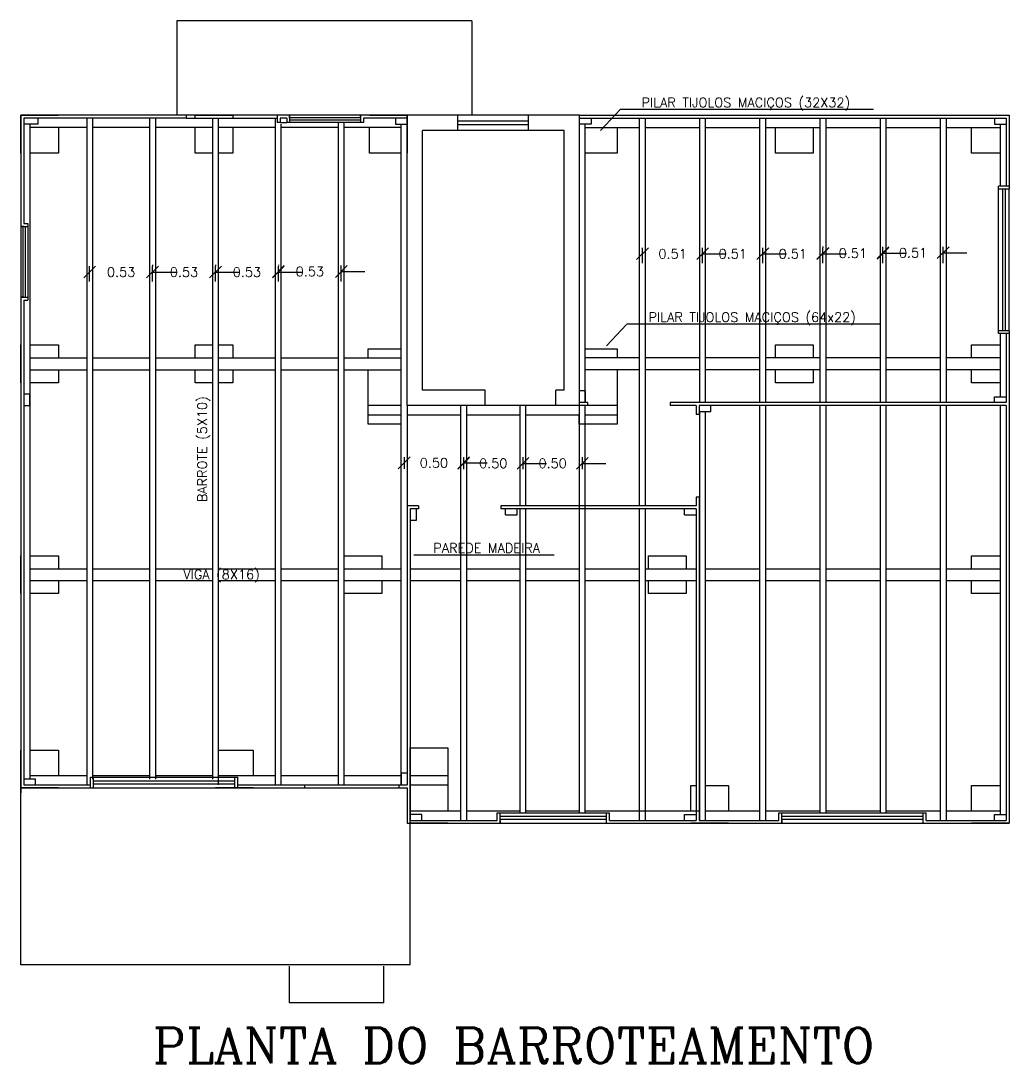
# Model space of a CAD drawing. Extents: x -7 to 226, y -20 to 32.
# Drawn here: x 98.26 to 106.63, y 11.66 to 20.5 of the extents above; entities that cross this region are included whole.
import ezdxf
from ezdxf.enums import TextEntityAlignment as Align

# ---------------------------------------------------------------- set-up
doc = ezdxf.new("R2010")
doc.units = 0
doc.header["$LTSCALE"] = 20
doc.layers.get('0').update_dxf_attribs({"linetype": 'CONTINUOUS'})
doc.layers.get('DEFPOINTS').update_dxf_attribs({"linetype": 'CONTINUOUS'})
for name, color, linetype in [('CONCRETO', 5, 'CONTINUOUS'), ('DIM', 244, 'CONTINUOUS'), ('JANELA', 5, 'CONTINUOUS'), ('MADEIRAME', 244, 'CONTINUOUS'), ('PAREDALV', 7, 'CONTINUOUS'), ('PAREDE', 250, 'CONTINUOUS'), ('PEN33', 7, 'CONTINUOUS'), ('TEXTO', 244, 'CONTINUOUS'), ('VISTAL', 30, 'CONTINUOUS'), ('VISTAP', 244, 'CONTINUOUS')]:
    doc.layers.add(name, color=color, linetype=linetype)
doc.styles.add('ROMANC', font='romanc.shx', dxfattribs={"height": 0.08})
doc.dimstyles.new('ROMANC', dxfattribs={"dimtxt": 0.1, "dimasz": 0.18, "dimexe": 0.05, "dimexo": 0.0625, "dimgap": 0.09, "dimtad": 0, "dimzin": 0, "dimtxsty": 'ROMANC', "dimblk1": 'NONE', "dimblk2": 'NONE', "dimsah": 1, "dimcen": 0.09, "dimclrd": 244, "dimclre": 244, "dimclrt": 244, "dimazin": 3, "dimtfac": 1, "dimtdec": 4, "dimtofl": 0, "dimtmove": 0, "dimatfit": 3, "dimtolj": 1, "dimtzin": 0})

# ---------------------------------------------------------------- blocks, each defined once
blk = doc.blocks.new('_OBLIQUE')
at = {"color": 0, "linetype": 'BYBLOCK'}
blk.add_line((-0.5, -0.5), (0.5, 0.5), dxfattribs=at)
blk = doc.blocks.new('*D164')
at = {"color": 244, "linetype": 'BYBLOCK'}
for p, q in [((98.8385, 18.2895), (98.8385, 18.418)), ((99.3719, 18.2895), (99.3719, 18.418)), ((98.8385, 18.368), (98.8385, 18.368)), ((99.3719, 18.368), (99.5719, 18.368))]:
    blk.add_line(p, q, dxfattribs=at)
at = {"layer": 'DEFPOINTS', "color": 0, "linetype": 'BYBLOCK'}
for p in [(99.3719, 18.368), (98.8385, 18.227), (99.3719, 18.227)]:
    blk.add_point(p, dxfattribs=at)
at = {"color": 244, "linetype": 'BYBLOCK', "xscale": 0.1, "yscale": 0.1, "zscale": 0.1}
blk.add_blockref('_OBLIQUE', (98.8385, 18.368), dxfattribs=at)
at = {"color": 244, "linetype": 'BYBLOCK', "xscale": 0.1, "yscale": 0.1, "zscale": 0.1, "rotation": 180}
blk.add_blockref('_OBLIQUE', (99.3719, 18.368), dxfattribs=at)
at = {"color": 244, "linetype": 'BYBLOCK', "insert": (99.1052, 18.368), "char_height": 0.08, "attachment_point": 5, "style": 'ROMANC'}
blk.add_mtext('\\A1;0.53', dxfattribs=at)
blk = doc.blocks.new('*D165')
at = {"color": 244, "linetype": 'BYBLOCK'}
for p, q in [((99.3719, 18.4305), (99.3719, 18.418)), ((99.9052, 18.2895), (99.9052, 18.418)), ((99.3719, 18.368), (99.3719, 18.368)), ((99.9052, 18.368), (100.1052, 18.368))]:
    blk.add_line(p, q, dxfattribs=at)
at = {"layer": 'DEFPOINTS', "color": 0, "linetype": 'BYBLOCK'}
for p in [(99.3719, 18.368), (99.9052, 18.368), (99.9052, 18.227)]:
    blk.add_point(p, dxfattribs=at)
at = {"color": 244, "linetype": 'BYBLOCK', "xscale": 0.1, "yscale": 0.1, "zscale": 0.1}
blk.add_blockref('_OBLIQUE', (99.3719, 18.368), dxfattribs=at)
at = {"color": 244, "linetype": 'BYBLOCK', "xscale": 0.1, "yscale": 0.1, "zscale": 0.1, "rotation": 180}
blk.add_blockref('_OBLIQUE', (99.9052, 18.368), dxfattribs=at)
at = {"color": 244, "linetype": 'BYBLOCK', "insert": (99.6385, 18.368), "char_height": 0.08, "attachment_point": 5, "style": 'ROMANC'}
blk.add_mtext('\\A1;0.53', dxfattribs=at)
blk = doc.blocks.new('*D166')
at = {"color": 244, "linetype": 'BYBLOCK'}
for p, q in [((99.9052, 18.4305), (99.9052, 18.418)), ((100.4385, 18.2895), (100.4385, 18.418)), ((99.9052, 18.368), (99.9052, 18.368)), ((100.4385, 18.368), (100.6385, 18.368))]:
    blk.add_line(p, q, dxfattribs=at)
at = {"layer": 'DEFPOINTS', "color": 0, "linetype": 'BYBLOCK'}
for p in [(99.9052, 18.368), (100.4385, 18.368), (100.4385, 18.227)]:
    blk.add_point(p, dxfattribs=at)
at = {"color": 244, "linetype": 'BYBLOCK', "xscale": 0.1, "yscale": 0.1, "zscale": 0.1}
blk.add_blockref('_OBLIQUE', (99.9052, 18.368), dxfattribs=at)
at = {"color": 244, "linetype": 'BYBLOCK', "xscale": 0.1, "yscale": 0.1, "zscale": 0.1, "rotation": 180}
blk.add_blockref('_OBLIQUE', (100.4385, 18.368), dxfattribs=at)
at = {"color": 244, "linetype": 'BYBLOCK', "insert": (100.1719, 18.368), "char_height": 0.08, "attachment_point": 5, "style": 'ROMANC'}
blk.add_mtext('\\A1;0.53', dxfattribs=at)
blk = doc.blocks.new('*D167')
at = {"color": 244, "linetype": 'BYBLOCK'}
for p, q in [((100.4385, 18.4305), (100.4385, 18.423)), ((100.4385, 18.373), (100.4385, 18.373)), ((100.9719, 18.2895), (100.9719, 18.423)), ((100.9719, 18.373), (101.1719, 18.373))]:
    blk.add_line(p, q, dxfattribs=at)
at = {"layer": 'DEFPOINTS', "color": 0, "linetype": 'BYBLOCK'}
for p in [(100.9719, 18.373), (100.4385, 18.368), (100.9719, 18.227)]:
    blk.add_point(p, dxfattribs=at)
at = {"color": 244, "linetype": 'BYBLOCK', "xscale": 0.1, "yscale": 0.1, "zscale": 0.1}
blk.add_blockref('_OBLIQUE', (100.4385, 18.373), dxfattribs=at)
at = {"color": 244, "linetype": 'BYBLOCK', "xscale": 0.1, "yscale": 0.1, "zscale": 0.1, "rotation": 180}
blk.add_blockref('_OBLIQUE', (100.9719, 18.373), dxfattribs=at)
at = {"color": 244, "linetype": 'BYBLOCK', "insert": (100.7052, 18.373), "char_height": 0.08, "attachment_point": 5, "style": 'ROMANC'}
blk.add_mtext('\\A1;0.53', dxfattribs=at)
blk = doc.blocks.new('*D168')
at = {"color": 244, "linetype": 'BYBLOCK'}
for p, q in [((101.5052, 16.8003), (101.5052, 16.7019)), ((102.0085, 16.8003), (102.0085, 16.7019)), ((101.5052, 16.7519), (101.5052, 16.7519)), ((102.0085, 16.7519), (102.2085, 16.7519))]:
    blk.add_line(p, q, dxfattribs=at)
at = {"layer": 'DEFPOINTS', "color": 0, "linetype": 'BYBLOCK'}
for p in [(101.5052, 16.8628), (102.0085, 16.8628), (102.0085, 16.7519)]:
    blk.add_point(p, dxfattribs=at)
at = {"color": 244, "linetype": 'BYBLOCK', "xscale": 0.1, "yscale": 0.1, "zscale": 0.1}
blk.add_blockref('_OBLIQUE', (101.5052, 16.7519), dxfattribs=at)
at = {"color": 244, "linetype": 'BYBLOCK', "xscale": 0.1, "yscale": 0.1, "zscale": 0.1, "rotation": 180}
blk.add_blockref('_OBLIQUE', (102.0085, 16.7519), dxfattribs=at)
at = {"color": 244, "linetype": 'BYBLOCK', "insert": (101.7569, 16.7519), "char_height": 0.08, "attachment_point": 5, "style": 'ROMANC'}
blk.add_mtext('\\A1;0.50', dxfattribs=at)
blk = doc.blocks.new('*D169')
at = {"color": 244, "linetype": 'BYBLOCK'}
for p, q in [((102.0085, 16.8003), (102.0085, 16.6972)), ((102.5119, 16.8003), (102.5119, 16.6972)), ((102.0085, 16.7472), (102.0085, 16.7472)), ((102.5119, 16.7472), (102.7119, 16.7472))]:
    blk.add_line(p, q, dxfattribs=at)
at = {"layer": 'DEFPOINTS', "color": 0, "linetype": 'BYBLOCK'}
for p in [(102.0085, 16.8628), (102.5119, 16.8628), (102.5119, 16.7472)]:
    blk.add_point(p, dxfattribs=at)
at = {"color": 244, "linetype": 'BYBLOCK', "xscale": 0.1, "yscale": 0.1, "zscale": 0.1}
blk.add_blockref('_OBLIQUE', (102.0085, 16.7472), dxfattribs=at)
at = {"color": 244, "linetype": 'BYBLOCK', "xscale": 0.1, "yscale": 0.1, "zscale": 0.1, "rotation": 180}
blk.add_blockref('_OBLIQUE', (102.5119, 16.7472), dxfattribs=at)
at = {"color": 244, "linetype": 'BYBLOCK', "insert": (102.2602, 16.7472), "char_height": 0.08, "attachment_point": 5, "style": 'ROMANC'}
blk.add_mtext('\\A1;0.50', dxfattribs=at)
blk = doc.blocks.new('*D170')
at = {"color": 244, "linetype": 'BYBLOCK'}
for p, q in [((102.5119, 16.8003), (102.5119, 16.6972)), ((103.0152, 16.8003), (103.0152, 16.6972)), ((102.5119, 16.7472), (102.5119, 16.7472)), ((103.0152, 16.7472), (103.2152, 16.7472))]:
    blk.add_line(p, q, dxfattribs=at)
at = {"layer": 'DEFPOINTS', "color": 0, "linetype": 'BYBLOCK'}
for p in [(102.5119, 16.8628), (103.0152, 16.8628), (103.0152, 16.7472)]:
    blk.add_point(p, dxfattribs=at)
at = {"color": 244, "linetype": 'BYBLOCK', "xscale": 0.1, "yscale": 0.1, "zscale": 0.1}
blk.add_blockref('_OBLIQUE', (102.5119, 16.7472), dxfattribs=at)
at = {"color": 244, "linetype": 'BYBLOCK', "xscale": 0.1, "yscale": 0.1, "zscale": 0.1, "rotation": 180}
blk.add_blockref('_OBLIQUE', (103.0152, 16.7472), dxfattribs=at)
at = {"color": 244, "linetype": 'BYBLOCK', "insert": (102.7636, 16.7472), "char_height": 0.08, "attachment_point": 5, "style": 'ROMANC'}
blk.add_mtext('\\A1;0.50', dxfattribs=at)
blk = doc.blocks.new('*D171')
at = {"color": 244, "linetype": 'BYBLOCK'}
for p, q in [((103.5252, 18.4441), (103.5252, 18.5732)), ((104.0352, 18.4441), (104.0352, 18.5732)), ((103.5252, 18.5232), (103.5252, 18.5232)), ((104.0352, 18.5232), (104.2352, 18.5232))]:
    blk.add_line(p, q, dxfattribs=at)
at = {"layer": 'DEFPOINTS', "color": 0, "linetype": 'BYBLOCK'}
for p in [(104.0352, 18.5232), (103.5252, 18.3816), (104.0352, 18.3816)]:
    blk.add_point(p, dxfattribs=at)
at = {"color": 244, "linetype": 'BYBLOCK', "xscale": 0.1, "yscale": 0.1, "zscale": 0.1}
blk.add_blockref('_OBLIQUE', (103.5252, 18.5232), dxfattribs=at)
at = {"color": 244, "linetype": 'BYBLOCK', "xscale": 0.1, "yscale": 0.1, "zscale": 0.1, "rotation": 180}
blk.add_blockref('_OBLIQUE', (104.0352, 18.5232), dxfattribs=at)
at = {"color": 244, "linetype": 'BYBLOCK', "insert": (103.7802, 18.5232), "char_height": 0.08, "attachment_point": 5, "style": 'ROMANC'}
blk.add_mtext('\\A1;0.51', dxfattribs=at)
blk = doc.blocks.new('*D172')
at = {"color": 244, "linetype": 'BYBLOCK'}
for p, q in [((104.0352, 18.4441), (104.0352, 18.5732)), ((104.5452, 18.4441), (104.5452, 18.5732)), ((104.0352, 18.5232), (104.0352, 18.5232)), ((104.5452, 18.5232), (104.7452, 18.5232))]:
    blk.add_line(p, q, dxfattribs=at)
at = {"layer": 'DEFPOINTS', "color": 0, "linetype": 'BYBLOCK'}
for p in [(104.5452, 18.5232), (104.0352, 18.3816), (104.5452, 18.3816)]:
    blk.add_point(p, dxfattribs=at)
at = {"color": 244, "linetype": 'BYBLOCK', "xscale": 0.1, "yscale": 0.1, "zscale": 0.1}
blk.add_blockref('_OBLIQUE', (104.0352, 18.5232), dxfattribs=at)
at = {"color": 244, "linetype": 'BYBLOCK', "xscale": 0.1, "yscale": 0.1, "zscale": 0.1, "rotation": 180}
blk.add_blockref('_OBLIQUE', (104.5452, 18.5232), dxfattribs=at)
at = {"color": 244, "linetype": 'BYBLOCK', "insert": (104.2902, 18.5232), "char_height": 0.08, "attachment_point": 5, "style": 'ROMANC'}
blk.add_mtext('\\A1;0.51', dxfattribs=at)
blk = doc.blocks.new('*D173')
at = {"color": 244, "linetype": 'BYBLOCK'}
for p, q in [((104.5452, 18.4441), (104.5452, 18.5732)), ((105.0537, 18.4441), (105.0537, 18.5732)), ((104.5452, 18.5232), (104.5452, 18.5232)), ((105.0537, 18.5232), (105.2537, 18.5232))]:
    blk.add_line(p, q, dxfattribs=at)
at = {"layer": 'DEFPOINTS', "color": 0, "linetype": 'BYBLOCK'}
for p in [(105.0537, 18.5232), (104.5452, 18.3816), (105.0537, 18.3816)]:
    blk.add_point(p, dxfattribs=at)
at = {"color": 244, "linetype": 'BYBLOCK', "xscale": 0.1, "yscale": 0.1, "zscale": 0.1}
blk.add_blockref('_OBLIQUE', (104.5452, 18.5232), dxfattribs=at)
at = {"color": 244, "linetype": 'BYBLOCK', "xscale": 0.1, "yscale": 0.1, "zscale": 0.1, "rotation": 180}
blk.add_blockref('_OBLIQUE', (105.0537, 18.5232), dxfattribs=at)
at = {"color": 244, "linetype": 'BYBLOCK', "insert": (104.7994, 18.5232), "char_height": 0.08, "attachment_point": 5, "style": 'ROMANC'}
blk.add_mtext('\\A1;0.51', dxfattribs=at)
blk = doc.blocks.new('*D174')
at = {"color": 244, "linetype": 'BYBLOCK'}
for p, q in [((105.0537, 18.5857), (105.0537, 18.5774)), ((105.5637, 18.4441), (105.5637, 18.5774)), ((105.0537, 18.5274), (105.0537, 18.5274)), ((105.5637, 18.5274), (105.7637, 18.5274))]:
    blk.add_line(p, q, dxfattribs=at)
at = {"layer": 'DEFPOINTS', "color": 0, "linetype": 'BYBLOCK'}
for p in [(105.0537, 18.5232), (105.5637, 18.5274), (105.5637, 18.3816)]:
    blk.add_point(p, dxfattribs=at)
at = {"color": 244, "linetype": 'BYBLOCK', "xscale": 0.1, "yscale": 0.1, "zscale": 0.1}
blk.add_blockref('_OBLIQUE', (105.0537, 18.5274), dxfattribs=at)
at = {"color": 244, "linetype": 'BYBLOCK', "xscale": 0.1, "yscale": 0.1, "zscale": 0.1, "rotation": 180}
blk.add_blockref('_OBLIQUE', (105.5637, 18.5274), dxfattribs=at)
at = {"color": 244, "linetype": 'BYBLOCK', "insert": (105.3087, 18.5274), "char_height": 0.08, "attachment_point": 5, "style": 'ROMANC'}
blk.add_mtext('\\A1;0.51', dxfattribs=at)
blk = doc.blocks.new('*D175')
at = {"color": 244, "linetype": 'BYBLOCK'}
for p, q in [((105.5637, 18.4441), (105.5637, 18.5816)), ((106.0737, 18.4441), (106.0737, 18.5816)), ((105.5637, 18.5316), (105.5637, 18.5316)), ((106.0737, 18.5316), (106.2737, 18.5316))]:
    blk.add_line(p, q, dxfattribs=at)
at = {"layer": 'DEFPOINTS', "color": 0, "linetype": 'BYBLOCK'}
for p in [(106.0737, 18.5316), (105.5637, 18.3816), (106.0737, 18.3816)]:
    blk.add_point(p, dxfattribs=at)
at = {"color": 244, "linetype": 'BYBLOCK', "xscale": 0.1, "yscale": 0.1, "zscale": 0.1}
blk.add_blockref('_OBLIQUE', (105.5637, 18.5316), dxfattribs=at)
at = {"color": 244, "linetype": 'BYBLOCK', "xscale": 0.1, "yscale": 0.1, "zscale": 0.1, "rotation": 180}
blk.add_blockref('_OBLIQUE', (106.0737, 18.5316), dxfattribs=at)
at = {"color": 244, "linetype": 'BYBLOCK', "insert": (105.8187, 18.5316), "char_height": 0.08, "attachment_point": 5, "style": 'ROMANC'}
blk.add_mtext('\\A1;0.51', dxfattribs=at)

msp = doc.modelspace()

# ---------------------------------------------------------------- linework, layer by layer
at = {"layer": 'CONCRETO', "color": 1, "linetype": 'CONTINUOUS'}
for p, q in [((99.6577, 19.6718), (100.4277, 19.6718)), ((98.3302, 17.6402), (98.8135, 17.6402)), ((98.8635, 17.6402), (99.3469, 17.6402)), ((99.3969, 17.6402), (99.8802, 17.6402)), ((99.9302, 17.6402), (100.4135, 17.6402)), ((100.4635, 17.6402), (100.9469, 17.6402)), ((100.9969, 17.6402), (101.4802, 17.6402)), ((103.5002, 17.6402), (103.0402, 17.6402)), ((104.0102, 17.6402), (103.5502, 17.6402)), ((104.5202, 17.6402), (104.0602, 17.6402)), ((105.0287, 17.6402), (104.5702, 17.6402)), ((105.5387, 17.6402), (105.0787, 17.6402)), ((106.0487, 17.6402), (105.5887, 17.6402)), ((106.5587, 17.6402), (106.0987, 17.6402)), ((98.3302, 17.5402), (98.8135, 17.5402)), ((98.8635, 17.5402), (99.3469, 17.5402)), ((99.3969, 17.5402), (99.8802, 17.5402)), ((99.9302, 17.5402), (100.4135, 17.5402)), ((100.4635, 17.5402), (100.9469, 17.5402)), ((100.9969, 17.5402), (101.4802, 17.5402)), ((103.5002, 17.5402), (103.0402, 17.5402)), ((104.0102, 17.5402), (103.5502, 17.5402)), ((104.5202, 17.5402), (104.0602, 17.5402)), ((105.0287, 17.5402), (104.5702, 17.5402)), ((105.5387, 17.5402), (105.0787, 17.5402)), ((106.0487, 17.5402), (105.5887, 17.5402)), ((106.5587, 17.5402), (106.0987, 17.5402)), ((101.4802, 17.2368), (101.1993, 17.2368)), ((103.3094, 17.2368), (101.5302, 17.2368)), ((101.4802, 17.1568), (101.1993, 17.1568)), ((101.9835, 17.1568), (101.5302, 17.1568)), ((102.4869, 17.1568), (102.0335, 17.1568)), ((102.9902, 17.1568), (102.5369, 17.1568)), ((103.3094, 17.1568), (103.0402, 17.1568)), ((98.2552, 15.6436), (98.2552, 15.9636)), ((98.3302, 15.9636), (98.5752, 15.9636)), ((98.5752, 15.9636), (98.5752, 15.8536)), ((100.9952, 15.9636), (101.3152, 15.9636)), ((100.9952, 15.8536), (100.9952, 15.9636)), ((101.3152, 15.9636), (101.3152, 15.8536)), ((103.5752, 15.9636), (103.8952, 15.9636)), ((103.5752, 15.8536), (103.5752, 15.9636)), ((103.8952, 15.9636), (103.8952, 15.8536)), ((98.3302, 15.8536), (98.8135, 15.8536)), ((98.8635, 15.8536), (99.3469, 15.8536)), ((99.3969, 15.8536), (99.8802, 15.8536)), ((99.9302, 15.8536), (100.4135, 15.8536)), ((100.4635, 15.8536), (100.9469, 15.8536)), ((100.9952, 15.8536), (101.4802, 15.8536)), ((101.5552, 15.8536), (101.9835, 15.8536)), ((102.0335, 15.8536), (102.4869, 15.8536)), ((102.5369, 15.8536), (102.9902, 15.8536)), ((103.0402, 15.8536), (103.5002, 15.8536)), ((103.5502, 15.8536), (103.9802, 15.8536)), ((104.0052, 15.8536), (104.0102, 15.8536)), ((104.0602, 15.8536), (104.5202, 15.8536)), ((104.5702, 15.8536), (105.0287, 15.8536)), ((105.0787, 15.8536), (105.5387, 15.8536)), ((105.5887, 15.8536), (106.0487, 15.8536)), ((106.0987, 15.8536), (106.5587, 15.8536)), ((98.3302, 15.7536), (98.8135, 15.7536)), ((98.5752, 15.7536), (98.5752, 15.6436)), ((98.8635, 15.7536), (99.3469, 15.7536)), ((99.3969, 15.7536), (99.8802, 15.7536)), ((99.9302, 15.7536), (100.4135, 15.7536)), ((100.4635, 15.7536), (100.9469, 15.7536)), ((100.9952, 15.6436), (100.9952, 15.7536)), ((100.9952, 15.7536), (101.4802, 15.7536)), ((101.3152, 15.7536), (101.3152, 15.6436)), ((101.5552, 15.7536), (101.9835, 15.7536)), ((102.0335, 15.7536), (102.4869, 15.7536)), ((102.5369, 15.7536), (102.9902, 15.7536)), ((103.0402, 15.7536), (103.5002, 15.7536)), ((103.5502, 15.7536), (103.9802, 15.7536)), ((103.5752, 15.6436), (103.5752, 15.7536)), ((103.8952, 15.7536), (103.8952, 15.6436)), ((104.0052, 15.7536), (104.0102, 15.7536)), ((104.0602, 15.7536), (104.5202, 15.7536)), ((104.5702, 15.7536), (105.0287, 15.7536)), ((105.0787, 15.7536), (105.5387, 15.7536)), ((105.5887, 15.7536), (106.0487, 15.7536)), ((106.0987, 15.7536), (106.5587, 15.7536)), ((98.5752, 15.6436), (98.3302, 15.6436)), ((101.3152, 15.6436), (100.9952, 15.6436)), ((103.8952, 15.6436), (103.5752, 15.6436)), ((100.6602, 14.0218), (101.4602, 14.0218)), ((101.5552, 14.0218), (101.8752, 14.0218))]:
    msp.add_line(p, q, dxfattribs=at)
at = {"layer": 'CONCRETO', "color": 250, "linetype": 'CONTINUOUS'}
for p, q in [((103.0402, 17.3618), (102.9902, 17.3618)), ((102.3636, 16.3118), (102.3636, 16.3618)), ((102.4636, 16.3118), (102.4636, 16.3618)), ((103.8802, 16.3118), (103.8802, 16.3618))]:
    msp.add_line(p, q, dxfattribs=at)
at = {"layer": 'CONCRETO', "color": 244, "linetype": 'CONTINUOUS'}
for p, q in [((101.5302, 17.2368), (101.5302, 16.3868)), ((101.9835, 17.2368), (101.9835, 13.7218)), ((102.0335, 17.2368), (102.0335, 13.7218))]:
    msp.add_line(p, q, dxfattribs=at)
at = {"layer": 'CONCRETO', "color": 1, "linetype": 'CONTINUOUS'}
for points in [[(98.2552, 19.3768), (98.2552, 19.6968), (98.5752, 19.6968)], [(99.7327, 19.6718), (99.7327, 19.6968), (100.0527, 19.6968), (100.0527, 19.6718)], [(101.2102, 19.6968), (101.5302, 19.6968), (101.5302, 19.3768)], [(102.9902, 19.3768), (102.9902, 19.6968), (103.3102, 19.6968)], [(104.6519, 19.6968), (104.9719, 19.6968)], [(106.3137, 19.6968), (106.6337, 19.6968), (106.6337, 19.3768)], [(98.5752, 19.5918), (98.5752, 19.3768), (98.3302, 19.3768)], [(99.7327, 19.3768), (99.7327, 19.5918)], [(100.0527, 19.5918), (100.0527, 19.3768), (99.9302, 19.3768)], [(101.2102, 19.3768), (101.2102, 19.5918)], [(103.3102, 19.5918), (103.3102, 19.3768), (103.0402, 19.3768)], [(104.6519, 19.3768), (104.6519, 19.5918)], [(104.9719, 19.5918), (104.9719, 19.3768), (104.6519, 19.3768)], [(106.3137, 19.3768), (106.3137, 19.5918)], [(99.8802, 19.3768), (99.7327, 19.3768)], [(101.4802, 19.3768), (101.2102, 19.3768)], [(106.5587, 19.3768), (106.3137, 19.3768)], [(98.2552, 17.4302), (98.2552, 17.7502)], [(98.3302, 17.7502), (98.5752, 17.7502), (98.5752, 17.6402)], [(99.7327, 17.6402), (99.7327, 17.7502), (99.8802, 17.7502)], [(99.9302, 17.7502), (100.0527, 17.7502), (100.0527, 17.6402)], [(101.1993, 17.6402), (101.1993, 17.7182), (101.4802, 17.7182)], [(103.0402, 17.7182), (103.3094, 17.7182), (103.3094, 17.6402)], [(104.6515, 17.6402), (104.6515, 17.7502), (104.9715, 17.7502), (104.9715, 17.6402)], [(106.3137, 17.6402), (106.3137, 17.7502), (106.5587, 17.7502)], [(106.6337, 17.7502), (106.6337, 17.4302)], [(98.5752, 17.5402), (98.5752, 17.4302), (98.3302, 17.4302)], [(99.7327, 17.4302), (99.7327, 17.5402)], [(100.0527, 17.5402), (100.0527, 17.4302), (99.9302, 17.4302)], [(101.4802, 17.0782), (101.1993, 17.0782), (101.1993, 17.5402)], [(103.3094, 17.5402), (103.3094, 17.0782)], [(104.6515, 17.4302), (104.6515, 17.5402)], [(104.9715, 17.5402), (104.9715, 17.4302), (104.6515, 17.4302)], [(106.3137, 17.4302), (106.3137, 17.5402)], [(99.8802, 17.4302), (99.7327, 17.4302)], [(106.5587, 17.4302), (106.3137, 17.4302)], [(103.3094, 17.0782), (102.9894, 17.0782), (102.9894, 17.1568)], [(106.3137, 15.8536), (106.3137, 15.9636), (106.5587, 15.9636)], [(106.6337, 15.9636), (106.6337, 15.6436)], [(106.3137, 15.6436), (106.3137, 15.7536)], [(106.5587, 15.6436), (106.3137, 15.6436)], [(98.2552, 13.9968), (98.2552, 14.3168)], [(98.3302, 14.3168), (98.5752, 14.3168), (98.5752, 14.1018)], [(99.9302, 14.3168), (100.2252, 14.3168), (100.2252, 14.1018)], [(101.5552, 13.7218), (101.5552, 14.3368), (101.8752, 14.3368), (101.8752, 13.8018)], [(98.5752, 13.9968), (98.2552, 13.9968)], [(100.2252, 13.9968), (99.9052, 13.9968)], [(103.9344, 13.8018), (103.9344, 14.0168), (103.9802, 14.0168)], [(104.0052, 14.0168), (104.0102, 14.0168)], [(104.0602, 14.0168), (104.2544, 14.0168), (104.2544, 13.8018)], [(106.6337, 14.0168), (106.6337, 13.6968), (106.3137, 13.6968)], [(106.3137, 13.8018), (106.3137, 14.0168), (106.5587, 14.0168)], [(101.8752, 13.6968), (101.5552, 13.6968)], [(103.9344, 13.6968)], [(104.2544, 13.6968), (103.9344, 13.6968)]]:
    msp.add_lwpolyline(points, dxfattribs=at)
at = {"layer": 'DIM', "color": 244, "linetype": 'CONTINUOUS'}
msp.add_line((100.4527, 19.6368), (100.5088, 19.6368), dxfattribs=at)
at = {"layer": 'JANELA', "color": 244}
for p, q in [((102.5602, 19.6968), (101.9602, 19.6968)), ((102.5602, 19.5668), (101.9602, 19.5668))]:
    msp.add_line(p, q, dxfattribs=at)
at = {"layer": 'JANELA', "color": 1}
for p, q in [((100.5338, 19.6767), (101.1338, 19.6767)), ((100.5338, 19.6567), (101.1338, 19.6567)), ((102.5602, 19.6468), (101.9602, 19.6468)), ((102.5602, 19.6168), (101.9602, 19.6168)), ((106.5762, 19.0714), (106.5762, 17.8714)), ((106.6012, 19.0714), (106.6012, 17.8714)), ((98.2753, 18.1552), (98.2753, 18.7552)), ((98.2953, 18.1552), (98.2953, 18.7552)), ((100.07, 14.0543), (98.87, 14.0543)), ((100.07, 14.0293), (98.87, 14.0293)), ((103.2193, 13.7543), (102.3193, 13.7543)), ((103.2193, 13.7293), (102.3193, 13.7293)), ((105.9048, 13.7543), (104.7074, 13.7543)), ((105.9048, 13.7293), (104.7074, 13.7293))]:
    msp.add_line(p, q, dxfattribs=at)
at = {"layer": 'MADEIRAME', "color": 30, "linetype": 'CONTINUOUS'}
for p, q in [((103.3386, 19.7471), (105.4832, 19.7471)), ((103.3927, 17.9283), (105.5373, 17.9283)), ((101.5881, 15.9729), (102.7773, 15.9729))]:
    msp.add_line(p, q, dxfattribs=at)
at = {"layer": 'PAREDALV'}
for p, q in [((101.5302, 17.2368), (101.5302, 19.6968)), ((101.9602, 19.6968), (101.5302, 19.6968)), ((101.9602, 19.5668), (101.9602, 19.6968)), ((102.5602, 19.5668), (102.5602, 19.6968)), ((102.9902, 19.6968), (102.5602, 19.6968)), ((102.9902, 17.2368), (102.9902, 19.6968)), ((101.6602, 17.3668), (101.6602, 19.5668)), ((101.9602, 19.5668), (101.6602, 19.5668)), ((102.8602, 19.5668), (102.5602, 19.5668)), ((102.8602, 17.3668), (102.8602, 19.5668)), ((102.1902, 17.3668), (101.6602, 17.3668)), ((102.1902, 17.2368), (102.1902, 17.3668)), ((102.7902, 17.2368), (102.7902, 17.3668)), ((102.8602, 17.3668), (102.7902, 17.3668)), ((102.1902, 17.2368), (101.5302, 17.2368)), ((102.9902, 17.2368), (102.7902, 17.2368))]:
    msp.add_line(p, q, dxfattribs=at)
at = {"layer": 'PAREDALV', "color": 244}
for p, q in [((99.9302, 14.0218), (99.9302, 19.6718)), ((100.4135, 14.0218), (100.4135, 19.6718)), ((100.4635, 14.0218), (100.4635, 19.6218)), ((100.9469, 14.0218), (100.9469, 19.6368)), ((100.9969, 14.0218), (100.9969, 19.6368)), ((101.4802, 14.0218), (101.4802, 19.6218)), ((103.0402, 17.2618), (103.0402, 19.6218)), ((103.5002, 16.3868), (103.5002, 19.6718)), ((103.5502, 16.3868), (103.5502, 19.6718)), ((104.0102, 17.2618), (104.0102, 19.6718)), ((104.0602, 17.2618), (104.0602, 19.6718)), ((104.5202, 17.2618), (104.5202, 19.6718)), ((104.5702, 17.2618), (104.5702, 19.6718)), ((102.4869, 16.3868), (102.4869, 17.2368)), ((102.5369, 16.3868), (102.5369, 17.2368)), ((102.9902, 13.7868), (102.9902, 17.2368)), ((103.0402, 13.7868), (103.0402, 17.2368)), ((104.5202, 13.7218), (104.5202, 17.2368)), ((104.5702, 13.7218), (104.5702, 17.2368)), ((104.0102, 13.7218), (104.0102, 17.1868)), ((104.0602, 13.7218), (104.0602, 17.1868)), ((102.4869, 13.7868), (102.4869, 16.3618)), ((102.5369, 13.7868), (102.5369, 16.3618)), ((103.5002, 13.7218), (103.5002, 16.3618)), ((103.5502, 13.7218), (103.5502, 16.3618))]:
    msp.add_line(p, q, dxfattribs=at)
at = {"layer": 'PAREDE'}
for p, q in [((99.6577, 19.6968), (98.2552, 19.6968)), ((98.2552, 19.6968), (98.2552, 18.7552)), ((99.6577, 19.6968), (99.6577, 19.6718)), ((100.5338, 19.6968), (100.4277, 19.6968)), ((100.4277, 19.6968), (100.4277, 19.6368)), ((101.5302, 19.6968), (101.1338, 19.6968)), ((102.9902, 19.6968), (106.6337, 19.6968)), ((106.6337, 19.6968), (106.6337, 19.0714)), ((99.6577, 19.6718), (98.2802, 19.6718)), ((98.2802, 19.6718), (98.2802, 18.7802)), ((100.4527, 19.6368), (100.4277, 19.6368)), ((100.4527, 19.6718), (100.4527, 19.6368)), ((100.5088, 19.6718), (100.4527, 19.6718)), ((100.5338, 19.6368), (100.5088, 19.6368)), ((101.1588, 19.6368), (101.1338, 19.6368)), ((101.5302, 19.6718), (101.1588, 19.6718)), ((102.9902, 19.6718), (106.6087, 19.6718)), ((106.6087, 19.6718), (106.6087, 19.0964)), ((106.5437, 19.0714), (106.5437, 19.0964)), ((98.3152, 18.7802), (98.3152, 18.7552)), ((98.2552, 18.1552), (98.2552, 13.9555)), ((98.2802, 18.1302), (98.2802, 16.3968)), ((98.3152, 18.1552), (98.3152, 18.1302)), ((106.5437, 17.8464), (106.5437, 17.8714)), ((106.6087, 17.8464), (106.6087, 17.2618)), ((106.6337, 17.8714), (106.6337, 13.6968)), ((103.9802, 17.2368), (103.9802, 17.1618)), ((104.0052, 17.2368), (104.0052, 17.1618)), ((106.6087, 17.2368), (106.6087, 13.7218)), ((103.9802, 16.4618), (103.9802, 16.3868)), ((104.0052, 16.4618), (104.0052, 13.7218)), ((98.2802, 16.3968), (98.2802, 14.0218)), ((101.5302, 16.3868), (101.5302, 14.0218)), ((101.5552, 16.3618), (101.5552, 13.7218)), ((101.6252, 16.3868), (101.6252, 16.3618)), ((103.9802, 16.3618), (103.9802, 13.7218)), ((98.845, 14.0868), (98.87, 14.0868)), ((100.07, 14.0868), (100.095, 14.0868)), ((98.2552, 13.9968), (98.87, 13.9968)), ((98.2802, 14.0218), (98.845, 14.0218)), ((99.1552, 13.9968), (100.6602, 13.9968)), ((100.095, 14.0218), (100.6602, 14.0218)), ((100.6602, 14.0218), (100.6602, 13.9968)), ((101.4602, 14.0218), (101.5302, 14.0218)), ((101.4602, 14.0218), (101.4602, 13.9968)), ((101.4602, 13.9968), (101.5302, 13.9968)), ((101.5302, 13.9968), (101.5302, 13.6968)), ((102.2943, 13.7868), (102.3193, 13.7868)), ((103.2193, 13.7868), (103.2443, 13.7868)), ((104.6824, 13.7868), (104.7074, 13.7868)), ((105.9048, 13.7868), (105.9298, 13.7868)), ((101.5302, 13.6968), (102.3193, 13.6968)), ((101.5552, 13.7218), (102.2943, 13.7218)), ((102.3193, 13.7218), (102.3193, 13.6968)), ((103.2193, 13.6968), (104.7074, 13.6968)), ((103.2443, 13.7218), (103.9802, 13.7218)), ((104.0052, 13.7218), (104.6824, 13.7218)), ((104.7074, 13.7218), (104.7074, 13.6968)), ((105.9048, 13.6968), (106.6337, 13.6968)), ((105.9298, 13.7218), (106.6087, 13.7218))]:
    msp.add_line(p, q, dxfattribs=at)
at = {"layer": 'PAREDE', "color": 250}
for p, q in [((100.5338, 19.6718), (100.5338, 19.6968)), ((100.5338, 19.6968), (100.5338, 19.6368)), ((100.5338, 19.6968), (100.5338, 19.6718)), ((101.1338, 19.6968), (101.1338, 19.6718)), ((101.1338, 19.6968), (101.1338, 19.6368)), ((101.1338, 19.6718), (101.1338, 19.6968)), ((100.5088, 19.6718), (100.5088, 19.6368)), ((101.1588, 19.6718), (101.1588, 19.6368)), ((106.6337, 19.0964), (106.5437, 19.0964)), ((106.6337, 19.0714), (106.5437, 19.0714)), ((106.6337, 19.0714), (106.6087, 19.0714)), ((98.2552, 18.7552), (98.2802, 18.7552)), ((98.2802, 18.7552), (98.2552, 18.7552)), ((98.2552, 18.7552), (98.3152, 18.7552)), ((98.2802, 18.7802), (98.3152, 18.7802)), ((98.2802, 18.1552), (98.2552, 18.1552)), ((98.2552, 18.1552), (98.2802, 18.1552)), ((98.2552, 18.1552), (98.3152, 18.1552)), ((98.2802, 18.1302), (98.3152, 18.1302)), ((106.6337, 17.8714), (106.5437, 17.8714)), ((106.6337, 17.8464), (106.5437, 17.8464)), ((106.6337, 17.8714), (106.6087, 17.8714)), ((103.0602, 17.2618), (102.9902, 17.2618)), ((103.0602, 17.2368), (102.9902, 17.2368)), ((103.0602, 17.2618), (103.0602, 17.2368)), ((106.6087, 17.2618), (103.7602, 17.2618)), ((103.7602, 17.2618), (103.7602, 17.2368)), ((103.9802, 17.2368), (103.7602, 17.2368)), ((106.6087, 17.2368), (104.0052, 17.2368)), ((104.0052, 17.1618), (103.9802, 17.1618)), ((104.0052, 16.4618), (103.9802, 16.4618)), ((101.6252, 16.3868), (101.5302, 16.3868)), ((101.6252, 16.3618), (101.5552, 16.3618)), ((103.9802, 16.3868), (102.3252, 16.3868)), ((102.3252, 16.3868), (102.3252, 16.3618)), ((103.9802, 16.3618), (102.3252, 16.3618)), ((103.9802, 16.3868), (103.9102, 16.3868)), ((103.9802, 16.3618), (103.9102, 16.3618)), ((98.845, 13.9968), (98.845, 14.0868)), ((98.87, 13.9968), (98.87, 14.0868)), ((100.07, 13.9968), (100.07, 14.0868)), ((100.095, 13.9968), (100.095, 14.0868)), ((102.2943, 13.7218), (102.2943, 13.7868)), ((102.3193, 13.6968), (102.3193, 13.7868)), ((103.2193, 13.6968), (103.2193, 13.7868)), ((103.2443, 13.7218), (103.2443, 13.7868)), ((104.6824, 13.7218), (104.6824, 13.7868)), ((104.7074, 13.6968), (104.7074, 13.7868)), ((105.9048, 13.6968), (105.9048, 13.7868)), ((105.9298, 13.7218), (105.9298, 13.7868)), ((98.2552, 12.4968), (98.2552, 12.6168)), ((98.3752, 12.4968), (98.2552, 12.4968))]:
    msp.add_line(p, q, dxfattribs=at)
at = {"layer": 'PAREDE', "color": 250, "linetype": 'CONTINUOUS'}
for p, q in [((98.4002, 19.6218), (98.2802, 19.6218)), ((98.4002, 19.6718), (98.4002, 19.6218)), ((101.4302, 19.6718), (101.4302, 19.6218)), ((101.4302, 19.6218), (101.5302, 19.6218)), ((103.0902, 19.6218), (102.9902, 19.6218)), ((103.0902, 19.6718), (103.0902, 19.6218)), ((106.5087, 19.6718), (106.5087, 19.6218)), ((106.5087, 19.6218), (106.6087, 19.6218)), ((98.2802, 17.3368), (98.3302, 17.3368)), ((98.3302, 17.2368), (98.3302, 17.3368)), ((103.0402, 17.3618), (103.0402, 17.2618)), ((106.5086, 17.3121), (106.6087, 17.3121)), ((106.5086, 17.2618), (106.5086, 17.3121)), ((98.2802, 17.2368), (98.3302, 17.2368)), ((104.1055, 17.1868), (104.1055, 17.2368)), ((104.0055, 17.1868), (104.1055, 17.1868)), ((101.6052, 16.3618), (101.6052, 16.2618)), ((101.6052, 16.2618), (101.5552, 16.2618)), ((102.3636, 16.3118), (102.4636, 16.3118)), ((103.8802, 16.3118), (103.9802, 16.3118)), ((98.3802, 14.0718), (98.2802, 14.0718)), ((98.3802, 14.0218), (98.3802, 14.0718)), ((101.4802, 14.1218), (101.4802, 14.0218)), ((101.5302, 14.1218), (101.4802, 14.1218)), ((101.6554, 13.7718), (101.5554, 13.7718)), ((101.6554, 13.7218), (101.6554, 13.7718)), ((103.8802, 13.7224), (103.8802, 13.7724)), ((103.8802, 13.7724), (103.9802, 13.7724)), ((106.5087, 13.7218), (106.5087, 13.7718)), ((106.5087, 13.7718), (106.6087, 13.7718))]:
    msp.add_line(p, q, dxfattribs=at)
at = {"layer": 'PAREDE', "color": 244}
for p, q in [((98.3302, 19.6218), (98.3302, 14.0718)), ((98.8135, 19.6718), (98.8135, 14.0218)), ((98.8635, 19.6718), (98.8635, 14.0718)), ((99.3469, 19.6718), (99.3469, 14.0718)), ((99.3969, 19.6718), (99.3969, 14.0718)), ((99.8802, 19.6718), (99.8802, 14.0718)), ((105.0287, 19.6718), (105.0287, 17.2618)), ((105.0787, 19.6718), (105.0787, 17.2618)), ((105.5387, 19.6718), (105.5387, 17.2618)), ((105.5887, 19.6718), (105.5887, 17.2618)), ((106.0487, 19.6718), (106.0487, 17.2618)), ((106.0987, 19.6718), (106.0987, 17.2618)), ((106.5587, 19.6218), (106.5587, 19.0964)), ((106.5587, 17.8464), (106.5587, 17.3121)), ((105.0287, 17.2368), (105.0287, 13.7868)), ((105.0787, 17.2368), (105.0787, 13.7868)), ((105.5387, 17.2368), (105.5387, 13.7868)), ((105.5887, 17.2368), (105.5887, 13.7868)), ((106.0487, 17.2368), (106.0487, 13.7218)), ((106.0987, 17.2368), (106.0987, 13.7218)), ((106.5587, 17.2368), (106.5587, 13.7718))]:
    msp.add_line(p, q, dxfattribs=at)
at = {"layer": 'PAREDE', "color": 1}
for p, q in [((98.8135, 19.5918), (98.3302, 19.5918)), ((99.3469, 19.5918), (98.8635, 19.5918)), ((99.8802, 19.5918), (99.3969, 19.5918)), ((100.4135, 19.5918), (99.9302, 19.5918)), ((100.9469, 19.5918), (100.4635, 19.5918)), ((101.4802, 19.5918), (100.9969, 19.5918)), ((103.0402, 19.5918), (103.5002, 19.5918)), ((103.5502, 19.5918), (104.0102, 19.5918)), ((104.0602, 19.5918), (104.5202, 19.5918)), ((104.5702, 19.5918), (105.0287, 19.5918)), ((105.0787, 19.5918), (105.5387, 19.5918)), ((105.5887, 19.5918), (106.0487, 19.5918)), ((106.0987, 19.5918), (106.5587, 19.5918)), ((98.3302, 14.1018), (98.8135, 14.1018)), ((98.8635, 14.1018), (99.3469, 14.1018)), ((99.3969, 14.1018), (99.8802, 14.1018)), ((99.9302, 14.1018), (100.4135, 14.1018)), ((100.4635, 14.1018), (100.9469, 14.1018)), ((100.9969, 14.1018), (101.4802, 14.1018)), ((101.5552, 14.1018), (101.8752, 14.1018)), ((101.5552, 13.8018), (101.9835, 13.8018)), ((102.0335, 13.8018), (102.4869, 13.8018)), ((102.5369, 13.8018), (102.9902, 13.8018)), ((103.0402, 13.8018), (104.0102, 13.8018)), ((104.0602, 13.8018), (104.5202, 13.8018)), ((104.5702, 13.8018), (105.0287, 13.8018)), ((105.0787, 13.8018), (105.5387, 13.8018)), ((105.5887, 13.8018), (106.0487, 13.8018)), ((106.0987, 13.8018), (106.5587, 13.8018))]:
    msp.add_line(p, q, dxfattribs=at)
at = {"layer": 'PEN33', "color": 31}
for points in [[(101.1217, 19.6477), (101.1217, 19.6477)], [(101.1592, 19.6327), (101.1592, 19.6327)], [(101.5253, 19.0435), (101.5253, 19.0435)], [(101.5278, 19.0722), (101.5278, 19.0722)], [(98.3193, 18.7806), (98.3193, 18.7806)]]:
    msp.add_lwpolyline(points, dxfattribs=at)
at = {"layer": 'VISTAL', "linetype": 'CONTINUOUS'}
msp.add_line((100.6602, 13.9968), (101.4602, 13.9968), dxfattribs=at)
at = {"layer": 'VISTAL', "color": 30}
for p, q in [((100.5328, 12.1751), (100.5328, 12.4851)), ((101.3328, 12.1751), (101.3328, 12.4851)), ((101.3328, 12.1751), (100.5328, 12.1751))]:
    msp.add_line(p, q, dxfattribs=at)
at = {"layer": 'VISTAP', "color": 30, "linetype": 'CONTINUOUS'}
for p, q in [((102.0775, 20.4968), (99.5775, 20.4968)), ((99.5775, 20.4968), (99.5775, 19.6968)), ((102.0775, 20.4968), (102.0775, 19.6968)), ((103.1695, 19.567), (103.3386, 19.7471)), ((103.2196, 17.7443), (103.3888, 17.9244))]:
    msp.add_line(p, q, dxfattribs=at)
at = {"layer": 'VISTAP'}
for p, q in [((100.4277, 19.6968), (99.6577, 19.6968)), ((101.1338, 19.6968), (100.5338, 19.6968)), ((101.1338, 19.6368), (100.5338, 19.6368)), ((106.5437, 17.8714), (106.5437, 19.0714)), ((106.6337, 17.8714), (106.6337, 19.0714)), ((98.2552, 18.7552), (98.2552, 18.1552)), ((98.3152, 18.7552), (98.3152, 18.1552)), ((98.87, 14.0868), (100.07, 14.0868)), ((98.87, 13.9968), (100.0552, 13.9968)), ((102.3193, 13.7868), (103.2193, 13.7868)), ((104.7074, 13.7868), (105.9048, 13.7868)), ((101.5552, 12.4968), (101.5552, 13.738)), ((102.3193, 13.6968), (103.2193, 13.6968)), ((104.7074, 13.6968), (105.9048, 13.6968))]:
    msp.add_line(p, q, dxfattribs=at)
at = {"layer": 'VISTAP', "color": 244}
for p, q in [((98.2552, 12.6168), (98.2552, 13.9968)), ((101.5552, 12.4968), (98.3752, 12.4968))]:
    msp.add_line(p, q, dxfattribs=at)
at = {"layer": 'VISTAP', "color": 250}
for p, q in [((103.2193, 13.6968), (103.2193, 13.7218)), ((105.9048, 13.6968), (105.9048, 13.7218))]:
    msp.add_line(p, q, dxfattribs=at)

# ---------------------------------------------------------------- texts
at = {"layer": 'TEXTO', "linetype": 'CONTINUOUS', "style": 'ROMANC'}
for s, height, p in [('PILAR TIJOLOS MACIÇOS (32X32)', 0.08, (104.4012, 19.7992)), ('PILAR TIJOLOS MACIÇOS (64x22)', 0.08, (104.4553, 17.9803)), ('PAREDE MADEIRA', 0.08, (102.2044, 16.0298)), ('VIGA (8X16)', 0.08, (99.9568, 15.7999)), ('PLANTA DO BARROTEAMENTO', 0.3, (102.4338, 11.8145))]:
    msp.add_text(s, height=height, dxfattribs=at).set_placement(p, align=Align.MIDDLE)
msp.add_text('BARROTE (5X10)', height=0.08, rotation=90, dxfattribs=at).set_placement((99.7987, 16.8666), align=Align.MIDDLE)

# ---------------------------------------------------------------- dimensions: what is measured, and where the dimension line sits
at = {"layer": 'CONCRETO', "color": 244, "linetype": 'CONTINUOUS'}
for base, p1, p2, picture, middle in [((104.0352, 18.5232), (103.5252, 18.3816), (104.0352, 18.3816), '*D171', (103.7802, 18.5232)), ((104.5452, 18.5232), (104.0352, 18.3816), (104.5452, 18.3816), '*D172', (104.2902, 18.5232)), ((105.0537, 18.5232), (104.5452, 18.3816), (105.0537, 18.3816), '*D173', (104.7994, 18.5232)), ((105.5637, 18.5274), (105.0537, 18.5232), (105.5637, 18.3816), '*D174', (105.3087, 18.5274)), ((106.0737, 18.5316), (105.5637, 18.3816), (106.0737, 18.3816), '*D175', (105.8187, 18.5316)), ((99.3719, 18.368), (98.8385, 18.227), (99.3719, 18.227), '*D164', (99.1052, 18.368)), ((99.9052, 18.368), (99.3719, 18.368), (99.9052, 18.227), '*D165', (99.6385, 18.368)), ((100.4385, 18.368), (99.9052, 18.368), (100.4385, 18.227), '*D166', (100.1719, 18.368)), ((100.9719, 18.373), (100.4385, 18.368), (100.9719, 18.227), '*D167', (100.7052, 18.373)), ((102.0085, 16.7519), (101.5052, 16.8628), (102.0085, 16.8628), '*D168', (101.7569, 16.7519)), ((102.5119, 16.7472), (102.0085, 16.8628), (102.5119, 16.8628), '*D169', (102.2602, 16.7472)), ((103.0152, 16.7472), (102.5119, 16.8628), (103.0152, 16.8628), '*D170', (102.7636, 16.7472))]:
    dim = msp.add_linear_dim(base=base, p1=p1, p2=p2, dimstyle='ROMANC', override={"dimasz": 0.1, "dimblk1": 'OBLIQUE', "dimblk2": 'OBLIQUE'}, dxfattribs=at)
    dim.commit()
    dim.dimension.update_dxf_attribs({"geometry": picture, "text_midpoint": middle})

doc.saveas('drawing.dxf')
